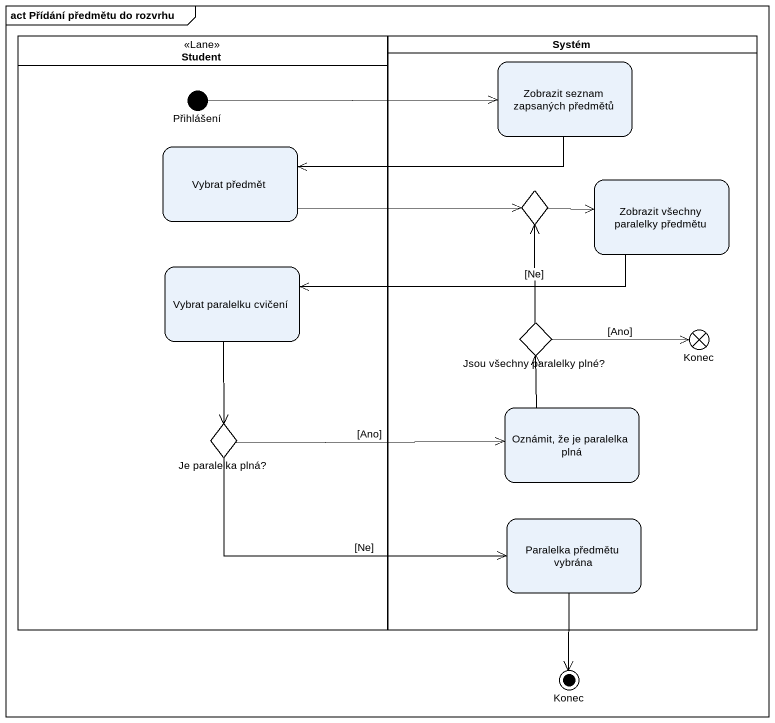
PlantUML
@startuml
mainframe act Přídání předmětu do rozvrhu
hide empty description
state Student <<Lane>> {
  state Přihlášení <<start>>
  state "Vybrat předmět" as Vybrat_předmět
  state "Vybrat paralelku cvičení" as Vybrat_paralelku_cvičení
  state "Je paralelka plná?" as Je_paralelka_plná <<choice>>
}
state Systém <<partition>> {
  state "Zobrazit seznam zapsaných předmětů" as Zobrazit_seznam_zapsaných
  state choice1 <<choice>>
  state "Zobrazit všechny paralelky předmětu" as Zobrazit_všechny_paralelky
  state "Jsou všechny paralelky plné?" as Jsou_všechny_paralelky_plné <<choice>>
  state Konec <<end>>
  state "Oznámit, že je paralelka plná" as Oznámit_že_je_paralelka_plná
  state "Paralelka předmětu vybrána" as Paralelka_předmětu_vybrána
}
state "Konec" as Konec_2 <<end>>
Zobrazit_seznam_zapsaných -left-> Vybrat_předmět
Přihlášení -right-> Zobrazit_seznam_zapsaných
Vybrat_předmět -right-> choice1
choice1 -right-> Zobrazit_všechny_paralelky
Zobrazit_všechny_paralelky -left-> Vybrat_paralelku_cvičení
Vybrat_paralelku_cvičení --> Je_paralelka_plná
Jsou_všechny_paralelky_plné -up-> choice1 : [Ne]
Jsou_všechny_paralelky_plné -right-> Konec : [Ano]
Je_paralelka_plná -right-> Oznámit_že_je_paralelka_plná : [Ano]
Je_paralelka_plná -right-> Paralelka_předmětu_vybrána : [Ne]
Oznámit_že_je_paralelka_plná -up-> Jsou_všechny_paralelky_plné
Paralelka_předmětu_vybrána --> Konec_2
@enduml
